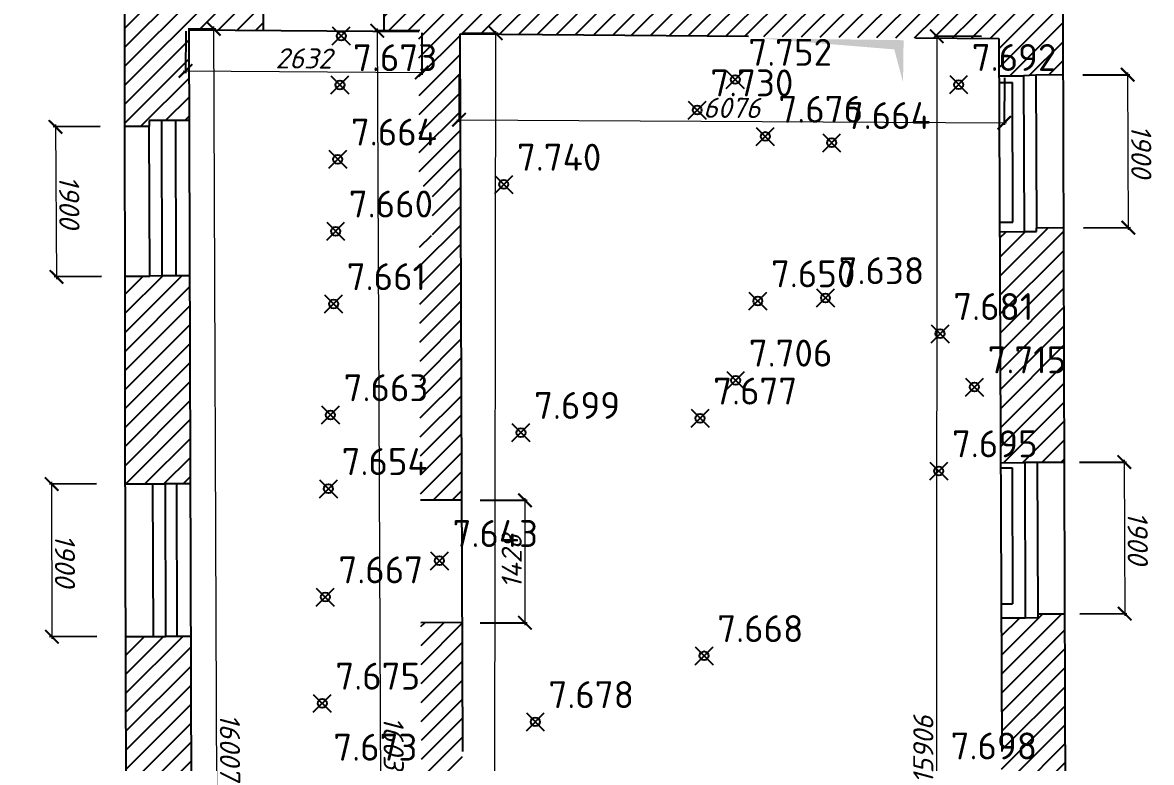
# Model space of a CAD drawing. Header units: millimetres. Extents: x 105 to 396, y -208 to 461.
# Drawn here: x 227.79 to 240.37, y 132.53 to 140.77 of the extents above; entities that cross this region are included whole.
import ezdxf

# ---------------------------------------------------------------- set-up
doc = ezdxf.new("R2010")
doc.units = ezdxf.units.MM
doc.header["$PDMODE"] = 35
doc.header["$PDSIZE"] = 0.1
for name, color, linetype in [('0_Point_Height', 2, 'Continuous'), ('0_Point_Point', 7, 'Continuous'), ('Контур', 7, 'Continuous'), ('Рама', 121, 'Continuous'), ('тх разм', 7, 'Continuous'), ('Штриховка', 252, 'Continuous')]:
    doc.layers.add(name, color=color, linetype=linetype)
doc.styles.add('Мой', font='isocpeui.ttf')
doc.styles.add('СПДС', font='isocpeur.ttf')
doc.dimstyles.new('Размер в модели', dxfattribs={"dimscale": 0.5, "dimtxt": 0.45, "dimasz": 0.3, "dimexe": 0.05, "dimexo": 0.05, "dimgap": 0.07, "dimtad": 1, "dimdec": 0, "dimlfac": 1000, "dimzin": 1, "dimdsep": 46, "dimtxsty": 'Мой', "dimblk": 'ARCHTICK', "dimcen": 0, "dimdle": 0.05, "dimclrd": 7, "dimclre": 7, "dimclrt": 7, "dimadec": 7, "dimazin": 0, "dimtfac": 1, "dimtdec": 0, "dimtmove": 0, "dimatfit": 3, "dimfxl": 1, "dimfxlon": 1, "dimtolj": 1, "dimtzin": 9, "dimlwd": 13, "dimlwe": -1, "dimarcsym": 1})

# ---------------------------------------------------------------- blocks, each defined once
blk = doc.blocks.new('_ArchTick')
at = {"color": 0, "linetype": 'ByBlock', "const_width": 0.15}
blk.add_lwpolyline([(-0.5, -0.5), (0.5, 0.5)], dxfattribs=at)
blk = doc.blocks.new('*D124')
at = {"layer": 'Defpoints', "color": 0, "ltscale": 0.03, "transparency": 16777216}
for p in [(239.083, 140.19), (239.09, 138.485), (240.113, 138.489)]:
    blk.add_point(p, dxfattribs=at)
at = {"layer": 'тх разм', "color": 7, "ltscale": 0.03, "transparency": 16777216}
for p, q in [((239.606, 140.192), (240.131, 140.194)), ((239.613, 138.487), (240.138, 138.489))]:
    blk.add_line(p, q, dxfattribs=at)
at = {"layer": 'тх разм', "color": 7, "lineweight": 13, "ltscale": 0.03, "transparency": 16777216}
blk.add_line((240.105, 140.219), (240.113, 138.464), dxfattribs=at)
at = {"layer": 'тх разм', "color": 7, "lineweight": 13, "ltscale": 0.03, "transparency": 16777216, "xscale": 0.15, "yscale": 0.15, "zscale": 0.15}
for p, rotation in [((240.106, 140.194), 90.24321894980643), ((240.113, 138.489), 270.2432189498064)]:
    blk.add_blockref('_ArchTick', p, dxfattribs=dict(at, rotation=rotation))
at = {"layer": 'тх разм', "color": 7, "ltscale": 0.03, "transparency": 16777216, "insert": (240.257, 139.342), "char_height": 0.225, "width": 642.85714, "attachment_point": 5, "rotation": 270.2432, "style": 'Мой'}
blk.add_mtext('\\A1;1900', dxfattribs=at)
blk = doc.blocks.new('*D335')
at = {"layer": 'Defpoints', "color": 0, "ltscale": 0.03, "transparency": 16777216}
for p in [(239.217, 135.873), (239.222, 134.183), (240.073, 134.186)]:
    blk.add_point(p, dxfattribs=at)
at = {"layer": 'тх разм', "color": 7, "ltscale": 0.03, "transparency": 16777216}
for p, q in [((239.568, 135.874), (240.093, 135.876)), ((239.573, 134.184), (240.098, 134.186))]:
    blk.add_line(p, q, dxfattribs=at)
at = {"layer": 'тх разм', "color": 7, "lineweight": 13, "ltscale": 0.03, "transparency": 16777216}
blk.add_line((240.068, 135.901), (240.073, 134.161), dxfattribs=at)
at = {"layer": 'тх разм', "color": 7, "lineweight": 13, "ltscale": 0.03, "transparency": 16777216, "xscale": 0.15, "yscale": 0.15, "zscale": 0.15}
for p, rotation in [((240.068, 135.876), 90.17258628740318), ((240.073, 134.186), 270.1725862874032)]:
    blk.add_blockref('_ArchTick', p, dxfattribs=dict(at, rotation=rotation))
at = {"layer": 'тх разм', "color": 7, "ltscale": 0.03, "transparency": 16777216, "insert": (240.218, 135.031), "char_height": 0.225, "width": 642.85714, "attachment_point": 5, "rotation": 270.1726, "style": 'Мой'}
blk.add_mtext('\\A1;1900', dxfattribs=at)
blk = doc.blocks.new('*D387')
at = {"layer": 'Defpoints', "color": 0, "ltscale": 0.03, "transparency": 16777216}
for p in [(238.736, 140.621), (237.973, 124.716), (238.73, 124.715)]:
    blk.add_point(p, dxfattribs=at)
at = {"layer": 'тх разм', "color": 7, "ltscale": 0.03, "transparency": 16777216}
for p, q in [((238.478, 140.621), (237.953, 140.622)), ((238.473, 124.715), (237.948, 124.716))]:
    blk.add_line(p, q, dxfattribs=at)
at = {"layer": 'тх разм', "color": 7, "lineweight": 13, "ltscale": 0.03, "transparency": 16777216}
blk.add_line((237.978, 140.647), (237.973, 124.691), dxfattribs=at)
at = {"layer": 'тх разм', "color": 7, "lineweight": 13, "ltscale": 0.03, "transparency": 16777216, "xscale": 0.15, "yscale": 0.15, "zscale": 0.15}
for p, rotation in [((237.978, 140.622), 89.98062289919272), ((237.973, 124.716), 269.9806228991927)]:
    blk.add_blockref('_ArchTick', p, dxfattribs=dict(at, rotation=rotation))
at = {"layer": 'тх разм', "color": 7, "ltscale": 0.03, "transparency": 16777216, "insert": (237.828, 132.669), "char_height": 0.225, "attachment_point": 5, "rotation": 89.9806, "style": 'Мой'}
blk.add_mtext('\\A1;15906', dxfattribs=at)
blk = doc.blocks.new('*D338')
at = {"layer": 'Defpoints', "color": 0, "ltscale": 0.03, "transparency": 16777216}
for p in [(229.195, 139.62), (228.168, 137.94), (229.207, 137.947)]:
    blk.add_point(p, dxfattribs=at)
at = {"layer": 'тх разм', "color": 7, "ltscale": 0.03, "transparency": 16777216}
for p, q in [((228.656, 139.616), (228.131, 139.612)), ((228.668, 137.944), (228.143, 137.94))]:
    blk.add_line(p, q, dxfattribs=at)
at = {"layer": 'тх разм', "color": 7, "lineweight": 13, "ltscale": 0.03, "transparency": 16777216}
blk.add_line((228.156, 139.638), (228.168, 137.915), dxfattribs=at)
at = {"layer": 'тх разм', "color": 7, "lineweight": 13, "ltscale": 0.03, "transparency": 16777216, "xscale": 0.15, "yscale": 0.15, "zscale": 0.15}
for p, rotation in [((228.156, 139.613), 90.40969923993991), ((228.168, 137.94), 270.4096992399399)]:
    blk.add_blockref('_ArchTick', p, dxfattribs=dict(at, rotation=rotation))
at = {"layer": 'тх разм', "color": 7, "ltscale": 0.03, "transparency": 16777216, "insert": (228.31, 138.777), "char_height": 0.225, "width": 642.85714, "attachment_point": 5, "rotation": 270.4097, "style": 'Мой'}
blk.add_mtext('\\A1;1900', dxfattribs=at)
blk = doc.blocks.new('*D339')
at = {"layer": 'Defpoints', "color": 0, "ltscale": 0.03, "transparency": 16777216}
for p in [(229.124, 135.633), (228.116, 133.929), (229.128, 133.931)]:
    blk.add_point(p, dxfattribs=at)
at = {"layer": 'тх разм', "color": 7, "ltscale": 0.03, "transparency": 16777216}
for p, q in [((228.613, 135.632), (228.088, 135.631)), ((228.616, 133.93), (228.091, 133.929))]:
    blk.add_line(p, q, dxfattribs=at)
at = {"layer": 'тх разм', "color": 7, "lineweight": 13, "ltscale": 0.03, "transparency": 16777216}
blk.add_line((228.113, 135.656), (228.116, 133.904), dxfattribs=at)
at = {"layer": 'тх разм', "color": 7, "lineweight": 13, "ltscale": 0.03, "transparency": 16777216, "xscale": 0.15, "yscale": 0.15, "zscale": 0.15}
for p, rotation in [((228.113, 135.631), 90.11079097482688), ((228.116, 133.929), 270.1107909748268)]:
    blk.add_blockref('_ArchTick', p, dxfattribs=dict(at, rotation=rotation))
at = {"layer": 'тх разм', "color": 7, "ltscale": 0.03, "transparency": 16777216, "insert": (228.262, 134.78), "char_height": 0.225, "width": 642.85714, "attachment_point": 5, "rotation": 270.1108, "style": 'Мой'}
blk.add_mtext('\\A1;1900', dxfattribs=at)
blk = doc.blocks.new('*D388')
at = {"layer": 'Defpoints', "color": 0, "ltscale": 0.03, "transparency": 16777216}
for p in [(229.609, 140.704), (232.241, 140.686), (232.238, 140.218)]:
    blk.add_point(p, dxfattribs=at)
at = {"layer": 'тх разм', "color": 7, "ltscale": 0.03, "transparency": 16777216}
for p, q in [((229.609, 140.679), (229.606, 140.211)), ((232.241, 140.661), (232.238, 140.193))]:
    blk.add_line(p, q, dxfattribs=at)
at = {"layer": 'тх разм', "color": 7, "lineweight": 13, "ltscale": 0.03, "transparency": 16777216}
blk.add_line((229.581, 140.236), (232.263, 140.218), dxfattribs=at)
at = {"layer": 'тх разм', "color": 7, "lineweight": 13, "ltscale": 0.03, "transparency": 16777216, "xscale": 0.15, "yscale": 0.15, "zscale": 0.15}
for p, rotation in [((229.606, 140.236), 179.6044808189731), ((232.238, 140.218), 359.6044808189732)]:
    blk.add_blockref('_ArchTick', p, dxfattribs=dict(at, rotation=rotation))
at = {"layer": 'тх разм', "color": 7, "ltscale": 0.03, "transparency": 16777216, "insert": (230.923, 140.375), "char_height": 0.225, "attachment_point": 5, "rotation": 359.6045, "style": 'Мой'}
blk.add_mtext('\\A1;2632', dxfattribs=at)
blk = doc.blocks.new('*D390')
at = {"layer": 'Defpoints', "color": 0, "ltscale": 0.03, "transparency": 16777216}
for p in [(232.241, 140.686), (231.814, 124.652), (232.313, 124.654)]:
    blk.add_point(p, dxfattribs=at)
at = {"layer": 'тх разм', "color": 7, "ltscale": 0.03, "transparency": 16777216}
for p, q in [((232.216, 140.686), (231.717, 140.684)), ((232.288, 124.654), (231.789, 124.652))]:
    blk.add_line(p, q, dxfattribs=at)
at = {"layer": 'тх разм', "color": 7, "lineweight": 13, "ltscale": 0.03, "transparency": 16777216}
blk.add_line((231.742, 140.709), (231.814, 124.627), dxfattribs=at)
at = {"layer": 'тх разм', "color": 7, "lineweight": 13, "ltscale": 0.03, "transparency": 16777216, "xscale": 0.15, "yscale": 0.15, "zscale": 0.15}
for p, rotation in [((231.742, 140.684), 90.256257457604), ((231.814, 124.652), 270.256257457604)]:
    blk.add_blockref('_ArchTick', p, dxfattribs=dict(at, rotation=rotation))
at = {"layer": 'тх разм', "color": 7, "ltscale": 0.03, "transparency": 16777216, "insert": (231.925, 132.669), "char_height": 0.225, "attachment_point": 5, "rotation": 270.2563, "style": 'Мой'}
blk.add_mtext('\\A1;16032', dxfattribs=at)
blk = doc.blocks.new('*D391')
at = {"layer": 'Defpoints', "color": 0, "ltscale": 0.03, "transparency": 16777216}
for p in [(229.61, 140.704), (229.92, 140.705), (229.673, 124.697)]:
    blk.add_point(p, dxfattribs=at)
at = {"layer": 'тх разм', "color": 7, "ltscale": 0.03, "transparency": 16777216}
for p, q in [((229.635, 140.704), (229.945, 140.706)), ((229.698, 124.697), (230.009, 124.699))]:
    blk.add_line(p, q, dxfattribs=at)
at = {"layer": 'тх разм', "color": 7, "lineweight": 13, "ltscale": 0.03, "transparency": 16777216}
blk.add_line((229.984, 124.674), (229.92, 140.73), dxfattribs=at)
at = {"layer": 'тх разм', "color": 7, "lineweight": 13, "ltscale": 0.03, "transparency": 16777216, "xscale": 0.15, "yscale": 0.15, "zscale": 0.15}
for p, rotation in [((229.92, 140.705), 90.22718322922294), ((229.984, 124.699), 270.227183229223)]:
    blk.add_blockref('_ArchTick', p, dxfattribs=dict(at, rotation=rotation))
at = {"layer": 'тх разм', "color": 7, "ltscale": 0.03, "transparency": 16777216, "insert": (230.101, 132.703), "char_height": 0.225, "attachment_point": 5, "rotation": 270.2272, "style": 'Мой'}
blk.add_mtext('\\A1;16007', dxfattribs=at)
blk = doc.blocks.new('*D397')
at = {"layer": 'Defpoints', "color": 0, "ltscale": 0.03, "transparency": 16777216}
for p in [(232.66, 140.655), (233.064, 140.655), (232.637, 124.688)]:
    blk.add_point(p, dxfattribs=at)
at = {"layer": 'тх разм', "color": 7, "ltscale": 0.03, "transparency": 16777216}
for p, q in [((232.685, 140.655), (233.089, 140.655)), ((232.662, 124.688), (233.066, 124.688))]:
    blk.add_line(p, q, dxfattribs=at)
at = {"layer": 'тх разм', "color": 7, "lineweight": 13, "ltscale": 0.03, "transparency": 16777216}
blk.add_line((233.041, 124.663), (233.064, 140.68), dxfattribs=at)
at = {"layer": 'тх разм', "color": 7, "lineweight": 13, "ltscale": 0.03, "transparency": 16777216, "xscale": 0.15, "yscale": 0.15, "zscale": 0.15}
for p, rotation in [((233.064, 140.655), 89.91958194496587), ((233.041, 124.688), 269.9195819449658)]:
    blk.add_blockref('_ArchTick', p, dxfattribs=dict(at, rotation=rotation))
at = {"layer": 'тх разм', "color": 7, "ltscale": 0.03, "transparency": 16777216, "insert": (232.902, 131.83), "char_height": 0.225, "attachment_point": 5, "rotation": 89.9196, "style": 'Мой'}
blk.add_mtext('\\A1;15967', dxfattribs=at)
blk = doc.blocks.new('*D398')
at = {"layer": 'Defpoints', "color": 0, "ltscale": 0.03, "transparency": 16777216}
for p in [(232.66, 140.655), (238.736, 140.621), (238.73, 139.658)]:
    blk.add_point(p, dxfattribs=at)
at = {"layer": 'тх разм', "color": 7, "ltscale": 0.03, "transparency": 16777216}
for p, q in [((232.657, 140.192), (232.654, 139.667)), ((238.733, 140.157), (238.73, 139.633))]:
    blk.add_line(p, q, dxfattribs=at)
at = {"layer": 'тх разм', "color": 7, "lineweight": 13, "ltscale": 0.03, "transparency": 16777216}
blk.add_line((232.629, 139.692), (238.755, 139.657), dxfattribs=at)
at = {"layer": 'тх разм', "color": 7, "lineweight": 13, "ltscale": 0.03, "transparency": 16777216, "xscale": 0.15, "yscale": 0.15, "zscale": 0.15}
for p, rotation in [((232.654, 139.692), 179.6776740450529), ((238.73, 139.658), 359.6776740450529)]:
    blk.add_blockref('_ArchTick', p, dxfattribs=dict(at, rotation=rotation))
at = {"layer": 'тх разм', "color": 7, "ltscale": 0.03, "transparency": 16777216, "insert": (235.693, 139.824), "char_height": 0.225, "attachment_point": 5, "rotation": 359.6777, "style": 'Мой'}
blk.add_mtext('\\A1;6076', dxfattribs=at)
blk = doc.blocks.new('*D165')
at = {"layer": 'Defpoints', "color": 0, "ltscale": 0.03, "transparency": 16777216}
for p in [(231.817, 141.888), (230.472, 140.688), (231.817, 140.689)]:
    blk.add_point(p, dxfattribs=at)
at = {"layer": 'тх разм', "color": 7, "ltscale": 0.03, "transparency": 16777216}
for p, q in [((230.472, 141.388), (230.472, 141.913)), ((231.817, 141.388), (231.817, 141.913))]:
    blk.add_line(p, q, dxfattribs=at)
at = {"layer": 'тх разм', "color": 7, "lineweight": 13, "ltscale": 0.03, "transparency": 16777216}
blk.add_line((230.447, 141.888), (231.842, 141.888), dxfattribs=at)
at = {"layer": 'тх разм', "color": 7, "lineweight": 13, "ltscale": 0.03, "transparency": 16777216, "xscale": 0.15, "yscale": 0.15, "zscale": 0.15, "rotation": 180}
blk.add_blockref('_ArchTick', (230.472, 141.888), dxfattribs=at)
at = {"layer": 'тх разм', "color": 7, "lineweight": 13, "ltscale": 0.03, "transparency": 16777216, "xscale": 0.15, "yscale": 0.15, "zscale": 0.15}
blk.add_blockref('_ArchTick', (231.817, 141.888), dxfattribs=at)
at = {"layer": 'тх разм', "color": 7, "ltscale": 0.03, "transparency": 16777216, "insert": (231.145, 142.036), "char_height": 0.225, "attachment_point": 5, "style": 'Мой'}
blk.add_mtext('\\A1;1401', dxfattribs=at)
blk = doc.blocks.new('*D400')
at = {"layer": 'Defpoints', "color": 0, "ltscale": 0.03, "transparency": 16777216}
for p in [(232.265, 135.45), (232.265, 134.084), (233.389, 134.084)]:
    blk.add_point(p, dxfattribs=at)
at = {"layer": 'тх разм', "color": 7, "ltscale": 0.03, "transparency": 16777216}
for p, q in [((232.889, 135.45), (233.414, 135.45)), ((232.889, 134.084), (233.414, 134.084))]:
    blk.add_line(p, q, dxfattribs=at)
at = {"layer": 'тх разм', "color": 7, "lineweight": 13, "ltscale": 0.03, "transparency": 16777216}
blk.add_line((233.389, 135.475), (233.389, 134.059), dxfattribs=at)
at = {"layer": 'тх разм', "color": 7, "lineweight": 13, "ltscale": 0.03, "transparency": 16777216, "xscale": 0.15, "yscale": 0.15, "zscale": 0.15}
for p, rotation in [((233.389, 135.45), 90), ((233.389, 134.084), 270)]:
    blk.add_blockref('_ArchTick', p, dxfattribs=dict(at, rotation=rotation))
at = {"layer": 'тх разм', "color": 7, "ltscale": 0.03, "transparency": 16777216, "insert": (233.241, 134.767), "char_height": 0.225, "attachment_point": 5, "rotation": 90, "style": 'Мой'}
blk.add_mtext('\\A1;1428', dxfattribs=at)
blk = doc.blocks.new('оо')
at = {"layer": 'Штриховка', "ltscale": 0.03}
h = blk.add_hatch(dxfattribs=at)
h.set_pattern_fill('_USER', color=256, scale=0.15, angle=45, pattern_type=0)
h.set_pattern_definition([(45, (-730.07147, -1523.20352), (-0.106066017, 0.106066017), [])])
h.paths.add_polyline_path([(239.404, 133.2256), (239.4012, 134.1799), (239.1087, 134.179), (239.1089, 134.1415), (238.9689, 134.1409), (238.6966, 134.1397), (238.703, 132.6484), (238.7009, 132.4994), (238.7039, 131.6408), (238.9865, 131.6418), (239.4111, 131.6436)])
h.paths.add_polyline_path([(192.7854, 116.8622), (192.6882, 116.8627), (192.4633, 116.8808), (192.1985, 116.8808), (192.1985, 116.3933), (192.7876, 116.3961)])
h.paths.add_polyline_path([(183.8492, 138.1624), (183.394, 138.1603), (183.4009, 133.9571), (183.3941, 133.8458), (183.3941, 133.0673), (183.3992, 132.8898), (183.405, 127.5534), (183.8708, 127.5534), (183.8715, 133.1585)])
h.paths.add_polyline_path([(177.3207, 133.8845), (177.0269, 133.8847), (176.8869, 133.8848), (176.8869, 133.9427), (176.6088, 133.943), (176.6073, 132.4189), (176.6039, 131.5441), (176.8866, 131.5429), (176.8866, 131.6021), (177.0266, 131.6022), (177.3204, 131.6025), (177.3191, 132.9128), (177.32, 133.051)])
h.paths.add_polyline_path([(217.5034, 112.887), (212.9544, 112.9068), (212.9524, 112.4478), (215.1911, 112.443), (215.3615, 112.4114), (216.5728, 112.4114), (216.7672, 112.4391), (217.5014, 112.4371)])
h.paths.add_polyline_path([(217.2457, 106.1328), (217.2456, 106.2728), (217.2466, 106.5764), (216.7557, 106.578), (216.6182, 106.5777), (216.1187, 106.5793), (216.1176, 106.2534), (216.1172, 106.1134), (216.0973, 106.1134), (216.0975, 105.805), (216.3924, 105.8052), (216.3925, 105.6692), (216.913, 105.6696), (216.9129, 105.8056), (217.2459, 105.8058)])
h.paths.add_polyline_path([(211.4827, 106.2769), (211.4823, 106.1369), (211.4958, 106.1369), (211.4948, 105.8085), (210.422, 105.8117), (210.423, 106.1371), (210.4232, 106.2771), (210.4235, 106.5958), (210.8454, 106.5953), (210.9864, 106.5952), (210.9864, 106.5958), (211.4837, 106.5942)])
h.paths.add_polyline_path([(211.4114, 112.9136), (210.4672, 112.9177), (210.4653, 112.4608), (210.8517, 112.4599), (210.9896, 112.452), (211.4094, 112.4511)])
h.paths.add_polyline_path([(200.1463, 106.6082), (199.8139, 106.6089), (199.6692, 106.6118), (199.1635, 106.6109), (199.1639, 106.3057), (199.1642, 106.1657), (199.1563, 106.1657), (199.156, 105.8315), (199.4238, 105.8313), (199.4237, 105.712), (199.939, 105.7115), (199.9391, 105.8308), (200.222, 105.8305), (200.2223, 106.1587), (200.1454, 106.1588), (200.1457, 106.2988)])
h.paths.add_polyline_path([(206.7125, 112.9301), (201.9453, 112.9362), (201.9447, 112.4713), (205.2499, 112.453), (205.3897, 112.4721), (208.9313, 112.4642), (208.9323, 112.9244), (207.9955, 112.9285), (207.3025, 112.9294), (207.3023, 112.7522), (206.7123, 112.753)])
h.paths.add_polyline_path([(205.8476, 106.6011), (205.3811, 106.6016), (205.2424, 106.5982), (204.8156, 106.5991), (204.815, 106.2897), (204.8147, 106.1497), (204.8144, 105.8262), (205.8467, 105.8253), (205.8472, 106.2966)])
h.paths.add_polyline_path([(200.4007, 112.9382), (193.5761, 112.947), (193.5755, 112.5059), (197.2532, 112.5065), (197.5, 112.5018), (199.6384, 112.5018), (199.7936, 112.4832), (200.3982, 112.4799)])
h.paths.add_polyline_path([(202.9986, 117.2804), (202.9986, 117.5847), (201.9027, 117.5847), (201.9027, 117.2828), (201.9779, 117.2826), (201.9774, 117.1426), (201.9765, 116.8296), (202.9955, 116.8265), (202.9965, 117.1404)])
h.paths.add_polyline_path([(200.2064, 117.148), (200.2068, 117.288), (200.2213, 117.288), (200.2213, 117.5848), (199.1388, 117.5848), (199.1388, 117.2989), (199.1597, 117.2989), (199.1592, 117.1589), (199.1583, 116.8383), (200.2054, 116.8351)])
h.paths.add_polyline_path([(197.3529, 117.3044), (197.3846, 117.3043), (197.3846, 117.5848), (194.5927, 117.5849), (194.5914, 117.8366), (194.2593, 117.8348), (194.2596, 117.8083), (194.1196, 117.8071), (194.0031, 117.8061), (194.0035, 117.7593), (193.8537, 117.758), (193.8615, 116.8562), (193.6286, 116.8575), (193.6261, 116.4), (194.3481, 116.4034), (194.3379, 116.8531), (197.3514, 116.8438), (197.3524, 117.1644)])
h.paths.add_polyline_path([(190.8882, 118.0903), (190.8758, 119.5941), (190.8745, 119.7681), (190.8745, 121.1573), (190.8789, 121.5362), (190.8881, 124.1511), (191.4675, 124.1484), (191.469, 124.4727), (191.4692, 124.6127), (191.4696, 124.903), (189.461, 124.9059), (189.4606, 124.6307), (189.6075, 124.6303), (189.6072, 124.4903), (189.6065, 124.1767), (190.4004, 124.1749), (190.4314, 116.8256), (190.0179, 116.8231), (190.0195, 116.5532), (189.5732, 116.5505), (189.5742, 116.3905), (190.7775, 116.4037), (190.7775, 116.2605), (191.1955, 116.2605), (191.1955, 116.3886), (191.3855, 116.3895), (191.3855, 116.8808), (190.914, 116.8808), (190.914, 117.8239)])
h.paths.add_polyline_path([(194.5541, 124.8985), (193.218, 124.9005), (193.2176, 124.6047), (193.217, 124.4647), (193.156, 124.465), (193.1545, 124.1407), (193.8013, 124.1377), (193.8308, 121.5132), (193.8227, 121.3387), (193.8457, 118.6753), (193.9956, 118.6766), (194.1121, 118.6776), (194.252, 118.6788), (194.2528, 118.5934), (194.5874, 118.5951)])
h.paths.add_polyline_path([(187.6473, 124.6347), (187.7908, 124.6344), (187.7912, 124.9084), (187.2137, 124.9092), (187.2077, 125.9046), (186.8972, 125.9027), (186.8973, 125.8694), (186.7573, 125.8691), (186.4783, 125.8684), (186.481, 124.784), (186.1138, 124.7851), (186.112, 124.1958), (186.3906, 124.1953), (186.4011, 119.2135), (186.563, 119.2138), (186.5639, 118.7778), (186.4985, 118.7777), (186.4992, 118.4547), (186.4027, 118.4545), (186.4067, 116.5333), (186.4086, 116.3557), (187.9038, 116.3721), (187.9027, 116.5403), (187.3499, 116.5369), (187.3483, 116.8068), (186.8542, 116.8038), (186.8526, 117.3304), (186.7015, 117.33), (186.6997, 117.909), (186.8508, 117.9094), (186.8319, 124.1829), (187.6463, 124.1811), (187.647, 124.4947)])
h.paths.add_polyline_path([(183.823, 121.0007), (183.3811, 120.9985), (183.4071, 116.1535), (183.5147, 116.1534), (183.5138, 115.3175), (183.6593, 115.3175), (183.6596, 116.1505), (183.8485, 116.1505), (183.8485, 116.3276), (183.8448, 116.5044)])
h.paths.add_polyline_path([(184.0699, 124.7912), (183.8705, 124.7918), (183.8707, 126.1754), (183.4065, 126.1754), (183.408, 124.7982), (178.5746, 124.8027), (177.3206, 124.8009), (177.3267, 125.5118), (177.3263, 125.9256), (177.0276, 125.9252), (176.8876, 125.9251), (176.8876, 125.9505), (176.5817, 125.9517), (176.577, 124.7704), (176.6982, 124.7699), (176.7001, 123.6128), (177.0084, 123.6133), (177.0082, 123.6711), (177.1482, 123.6716), (177.4743, 123.6726), (177.4727, 124.1986), (183.1307, 124.1944), (183.1933, 124.1839), (183.3608, 124.1839), (183.3608, 123.9068), (183.3658, 123.8498), (183.3739, 122.3541), (183.8164, 122.3563), (183.8075, 124.1996), (184.0681, 124.1992)])
h.paths.add_polyline_path([(177.4799, 121.8825), (177.1538, 121.8815), (177.0138, 121.881), (177.0137, 121.8914), (176.7029, 121.8909), (176.7046, 120.8097), (177.0372, 120.8102), (177.0371, 120.8341), (177.1771, 120.8346), (177.3062, 120.835), (177.306, 120.9161), (177.4829, 120.9167)])
h.paths.add_polyline_path([(177.486, 119.9145), (177.3091, 119.9139), (177.3087, 120.0209), (177.1796, 120.0205), (176.7059, 120.0197), (176.7068, 119.4445), (176.7098, 118.9485), (177.0425, 118.9505), (177.0423, 118.9851), (177.1823, 118.9859), (177.3108, 118.9866), (177.3103, 119.0817), (177.4894, 119.0827), (177.4875, 119.4335)])
h.paths.add_polyline_path([(177.5048, 116.2236), (177.3227, 116.2226), (177.3222, 116.3227), (177.1967, 116.322), (177.0567, 116.3211), (176.7257, 116.3191), (176.732, 115.2589), (177.0385, 115.2607), (177.0382, 115.3142), (177.1782, 115.3149), (177.5097, 115.3167)])
h.paths.add_polyline_path([(183.8515, 112.7788), (183.8515, 112.8995), (183.6585, 112.8995), (183.6588, 113.9215), (183.5124, 113.9215), (183.5113, 112.8961), (177.5224, 112.9665), (177.5195, 113.4938), (177.188, 113.492), (177.048, 113.4912), (177.0477, 113.5361), (176.7424, 113.5342), (176.7504, 112.2118), (177.1364, 112.2083), (177.1353, 112.0909), (177.6353, 112.0863), (177.6364, 112.2037), (182.9725, 112.1552), (182.977, 111.6837), (183.1097, 111.6849), (183.1121, 111.4318), (183.4419, 111.435), (183.4417, 111.4519), (183.5817, 111.4538), (183.6917, 111.4553), (183.6911, 111.4951), (183.8655, 111.4975), (183.8595, 111.931)])
h.paths.add_polyline_path([(183.8782, 110.5739), (183.7039, 110.5714), (183.703, 110.6364), (183.593, 110.6349), (183.4531, 110.6283), (183.1198, 110.6251), (183.1296, 109.6025), (183.4482, 109.6056), (183.4475, 109.6545), (183.5875, 109.6564), (183.8909, 109.6606)], flags=17)
h.paths.add_polyline_path([(183.903, 108.7792), (183.7412, 108.7769), (183.6027, 108.7899), (183.4595, 108.7879), (183.4593, 108.8013), (183.1373, 108.7982), (183.147, 107.7846), (183.4625, 107.7877), (183.4622, 107.8119), (183.6021, 107.8139), (183.7471, 107.8159), (183.7464, 107.8632), (183.9157, 107.8655)], flags=17)
h.paths.add_polyline_path([(183.9279, 106.9796), (183.7587, 106.9773), (183.6135, 106.9891), (183.4737, 106.9787), (183.1547, 106.9757), (183.1647, 105.9294), (183.4881, 105.9324), (183.4873, 105.9962), (183.6272, 105.9981), (183.7695, 106.0001), (183.7681, 106.0991), (183.9401, 106.1015)], flags=17)
h.paths.add_polyline_path([(187.1835, 129.9226), (186.8934, 129.9209), (186.8935, 129.8736), (186.7535, 129.8732), (186.4684, 129.8725), (186.474, 127.6084), (186.753, 127.6091), (186.893, 127.6041), (187.1974, 127.6059)])
h.paths.add_polyline_path([(187.1658, 133.9261), (186.8835, 133.9258), (186.8836, 133.8894), (186.7436, 133.889), (186.4585, 133.8883), (186.4641, 131.6334), (186.7492, 131.6341), (186.8892, 131.6345), (186.8893, 131.5987), (187.1733, 131.6004), (187.1673, 132.5988)])
h.paths.add_polyline_path([(187.1613, 137.7501), (187.1598, 137.9487), (186.8736, 137.9465), (186.8737, 137.9252), (186.7337, 137.9248), (186.4485, 137.9241), (186.4542, 135.6264), (186.7393, 135.6271), (186.8793, 135.6275), (186.8794, 135.604), (187.1638, 135.6043)])
h.paths.add_polyline_path([(187.1153, 143.6804), (187.1085, 147.6405), (185.6176, 147.6571), (185.6144, 147.3639), (185.6695, 147.3634), (185.6682, 147.2234), (185.6654, 146.9296), (186.3941, 146.9227), (186.4262, 141.2525), (186.4274, 141.0414), (186.0161, 141.0499), (185.4776, 141.0559), (185.4692, 140.5891), (186.442, 140.5716), (186.4442, 139.6764), (186.7293, 139.6771), (186.8693, 139.6775), (186.8694, 139.6461), (187.1466, 139.6482)])
h.paths.add_polyline_path([(184.1589, 147.3777), (184.2003, 147.3773), (184.2036, 147.6728), (182.8239, 147.6882), (182.6032, 147.6896), (182.6014, 147.3928), (182.6956, 147.3919), (182.6942, 147.2519), (182.6915, 146.9578), (184.1548, 146.944), (184.1576, 147.2377)])
h.paths.add_polyline_path([(181.1857, 147.4062), (181.2029, 147.4061), (181.2047, 147.6983), (179.6087, 147.7083), (179.6069, 147.4161), (179.6676, 147.4156), (179.6663, 147.2756), (179.6635, 146.9865), (181.1816, 146.9721), (181.1844, 147.2662)], flags=17)
h.paths.add_polyline_path([(178.1616, 147.4298), (178.1786, 147.4297), (178.1804, 147.7172), (176.6351, 147.7268), (176.6146, 140.1644), (176.6141, 139.6267), (176.8918, 139.6265), (176.8918, 139.6928), (177.0318, 139.6927), (177.3257, 139.6925), (177.3265, 140.6763), (183.1064, 140.6114), (183.3903, 140.6119), (183.3903, 140.405), (183.3918, 139.4984), (183.8432, 139.5004), (183.8382, 140.6184), (184.0798, 140.6141), (184.088, 141.0715), (178.9859, 141.1288), (178.8517, 141.1417), (177.3382, 141.1417), (177.3382, 141.532), (177.3273, 141.6607), (177.3332, 145.8535), (177.1879, 145.8537), (177.1895, 147.0088), (177.3348, 147.0086), (178.1576, 147.0008), (178.1603, 147.2898)])
h.paths.add_polyline_path([(177.3242, 137.9304), (177.0303, 137.9307), (176.8903, 137.9308), (176.8904, 138.0113), (176.6126, 138.0116), (176.6103, 135.584), (176.8883, 135.5838), (176.8884, 135.6369), (177.0284, 135.6367), (177.3222, 135.6365)])
h.paths.add_polyline_path([(177.3222, 129.8575), (177.0284, 129.8572), (176.8884, 129.857), (176.8883, 129.892), (176.5973, 129.8932), (176.5882, 127.5915), (176.8859, 127.5904), (176.8858, 127.6701), (177.0258, 127.6703), (177.3245, 127.6706)])
h.paths.add_polyline_path([(229.6775, 129.8775), (229.392, 129.8767), (228.9485, 129.8756), (228.9534, 127.6819), (229.2478, 127.6826), (229.3878, 127.684), (229.6837, 127.6849)])
h.paths.add_polyline_path([(229.6661, 133.9325), (229.3872, 133.9317), (228.9394, 133.9307), (228.9446, 131.6235), (229.3871, 131.6247), (229.6726, 131.6255)])
h.paths.add_polyline_path([(229.6547, 137.9526), (229.3469, 137.9517), (229.2069, 137.9475), (228.9326, 137.9472), (228.9341, 136.276), (228.9356, 135.6317), (229.3824, 135.6327), (229.6613, 135.6335)])
h.paths.add_polyline_path([(229.6358, 146.957), (230.4215, 146.9564), (230.4217, 147.306), (230.4218, 147.446), (230.4304, 147.446), (230.4318, 147.7636), (228.9236, 147.7704), (228.9311, 139.6186), (229.2022, 139.6188), (229.202, 139.6814), (229.342, 139.6818), (229.6499, 139.6826), (229.647, 140.6938), (230.4719, 140.688), (230.4751, 141.1446), (229.6522, 141.1541)])
h.paths.add_polyline_path([(233.4759, 147.75), (231.8741, 147.7572), (231.8727, 147.4449), (231.9037, 147.4449), (231.9036, 147.3049), (231.9034, 146.9553), (233.4605, 146.9541), (233.4607, 147.2812), (233.4608, 147.4212), (233.4744, 147.4212)])
h.paths.add_polyline_path([(236.5068, 147.7364), (234.874, 147.7437), (234.8725, 147.4202), (234.9268, 147.4201), (234.9267, 147.2801), (234.9265, 146.9531), (236.5045, 146.9519), (236.5048, 147.2784)])
h.paths.add_polyline_path([(239.3386, 147.7237), (237.9728, 147.7298), (237.9708, 147.2773), (237.9705, 146.9508), (238.6166, 146.9503), (238.6526, 141.3308), (238.6545, 141.0495), (238.247, 141.0542), (231.8203, 141.1289), (231.8171, 140.6785), (232.2058, 140.6758), (232.212, 138.9506), (232.3572, 138.9511), (232.3591, 138.4021), (232.2139, 138.4015), (232.2245, 135.45), (232.6854, 135.4516), (232.6662, 140.6491), (235.8796, 140.6214), (237.741, 140.6036), (238.6692, 140.5957), (238.671, 140.1793), (238.9432, 140.1805), (239.0832, 140.19), (239.383, 140.1909), (239.3813, 140.7616)])
h.paths.add_polyline_path([(239.3882, 138.4855), (239.0904, 138.4846), (239.0906, 138.4452), (238.9506, 138.4446), (238.6784, 138.4435), (238.6893, 135.8682), (238.9615, 135.8693), (239.3961, 135.8706)])
h.paths.add_polyline_path([(239.4185, 129.9736), (239.1324, 129.9723), (239.1328, 129.8481), (238.9928, 129.8476), (238.7103, 129.8466), (238.7182, 127.5984), (239.0096, 127.5994), (239.1496, 127.5999), (239.1498, 127.5557), (239.4292, 127.5569)])
h.paths.add_polyline_path([(177.4947, 118.1036), (177.3156, 118.1026), (177.315, 118.2015), (177.1865, 118.2008), (176.7143, 118.1979), (176.7208, 117.1229), (177.0523, 117.1249), (177.0522, 117.1581), (177.1922, 117.1589), (177.3176, 117.1596), (177.3171, 117.2566), (177.4992, 117.2576)])
h.paths.add_polyline_path([(230.1723, 116.8001), (229.797, 116.7938), (229.8204, 118.2675), (229.8294, 118.6855), (229.8383, 124.1388), (230.226, 124.1415), (230.2275, 124.7454), (229.692, 124.7467), (229.6888, 125.8825), (229.3929, 125.8817), (229.2529, 125.8814), (228.9574, 125.8807), (228.9597, 124.8958), (228.478, 124.8961), (228.4779, 124.5895), (228.5355, 124.5895), (228.5355, 124.4495), (228.5355, 124.1735), (229.3893, 124.1735), (229.3678, 117.9714), (229.5482, 117.9708), (229.5464, 117.4528), (229.366, 117.4535), (229.3651, 117.1683), (229.2415, 117.1687), (229.2579, 116.7844), (228.9448, 116.7807), (228.9479, 116.5142), (228.3721, 116.5073), (228.374, 116.3481), (230.1774, 116.3695)])
h.paths.add_polyline_path([(226.5305, 124.5895), (226.6131, 124.5895), (226.6132, 124.8972), (224.5531, 124.8983), (224.5529, 124.5736), (224.6059, 124.5737), (224.6062, 124.4337), (224.6067, 124.1352), (225.2943, 124.1364), (225.3326, 120.5101), (225.3376, 120.0075), (225.3574, 117.872), (225.3302, 117.675), (225.3302, 116.7676), (223.8994, 116.7676), (223.6781, 116.7349), (223.5524, 116.7379), (223.5548, 116.2903), (225.1875, 116.2989), (225.1875, 116.1695), (225.6125, 116.1695), (225.6125, 116.3152), (226.684, 116.328), (226.6821, 116.4873), (226.1613, 116.4811), (226.1581, 116.7475), (225.8345, 116.7437), (225.7725, 122.5133), (225.7446, 122.5164), (225.7323, 124.1735), (226.5305, 124.1735), (226.5305, 124.4495)])
h.paths.add_polyline_path([(222.9172, 124.4307), (222.9207, 124.5707), (222.9209, 124.8993), (221.5482, 124.9001), (221.6135, 118.5847), (221.9043, 118.5877), (222.0443, 118.5904), (222.2066, 118.591), (222.2063, 118.678), (222.3588, 118.6785), (222.3533, 120.3355), (222.3527, 120.5136), (222.3461, 122.4875), (222.1705, 122.4869), (222.1665, 123.663), (222.3421, 123.6636), (222.3406, 124.1311), (222.9177, 124.1322)])
h.paths.add_polyline_path([(222.3619, 117.7486), (222.0471, 117.7475), (221.9071, 117.7471), (221.907, 117.7805), (221.6219, 117.7775), (221.6244, 117.5337), (218.8029, 117.5442), (218.8018, 117.2398), (218.8516, 117.2397), (218.8513, 117.0997), (218.8505, 116.7811), (221.6133, 116.7745), (221.6117, 116.28), (222.7315, 116.2859), (222.729, 116.7576), (222.3652, 116.7662)])
h.paths.add_polyline_path([(217.0699, 117.5506), (215.9855, 117.5547), (215.9843, 117.2466), (216.0576, 117.2464), (216.0573, 117.1064), (216.0565, 116.7879), (217.0675, 116.7854), (217.0683, 117.104)])
h.paths.add_polyline_path([(214.2703, 117.1107), (214.2706, 117.2507), (214.2708, 117.2507), (214.2719, 117.561), (213.2055, 117.565), (213.2043, 117.2446), (213.2014, 117.1046), (213.2004, 116.7951), (213.7385, 116.7935), (214.2695, 116.7922)])
h.paths.add_polyline_path([(211.4426, 117.5715), (210.3612, 117.5755), (210.3601, 117.2588), (210.4009, 117.2587), (210.4004, 117.1187), (210.3995, 116.8037), (211.4174, 116.8006), (211.4184, 117.1101), (211.4188, 117.2501)])
h.paths.add_polyline_path([(208.6314, 117.2641), (208.6325, 117.5819), (207.9203, 117.5846), (207.5452, 117.5846), (207.5452, 117.2672), (207.5928, 117.2671), (207.5924, 117.1271), (207.5914, 116.8124), (208.6276, 116.8092), (208.6285, 117.1241)])
h.paths.add_polyline_path([(205.7945, 117.1326), (205.7923, 117.2726), (205.7923, 117.5846), (204.736, 117.5846), (204.736, 117.275), (204.7889, 117.2749), (204.7885, 117.1349), (204.7875, 116.821), (205.7935, 116.8179)])
h.paths.add_polyline_path([(214.3245, 106.5851), (213.2686, 106.5885), (213.2676, 106.2712), (213.2671, 106.1312), (213.2607, 105.8033), (213.3639, 105.803), (214.3488, 105.8037), (214.3486, 106.119), (214.323, 106.1191), (214.3235, 106.2591)])
h.paths.add_polyline_path([(208.6467, 106.5978), (207.6435, 106.599), (207.6432, 106.2945), (207.6426, 105.8236), (207.8586, 105.8234), (207.8582, 105.695), (208.3915, 105.6934), (208.3919, 105.8177), (208.6452, 105.8169), (208.6461, 106.1392), (208.6463, 106.2792)])
h.paths.add_polyline_path([(219.9875, 106.2661), (219.9885, 106.5673), (218.9167, 106.5708), (218.9157, 106.2672), (218.9378, 106.1272), (218.938, 105.8071), (219.9878, 105.8078)])
h.paths.add_polyline_path([(222.7555, 106.2634), (222.8045, 106.2632), (222.8055, 106.558), (221.6586, 106.5618), (221.6576, 106.2605), (221.6579, 105.8091), (222.7552, 105.8099), (222.755, 106.1234)], flags=17)
h.paths.add_polyline_path([(225.5873, 112.1825), (225.7995, 112.1825), (225.7995, 112.5335), (225.582, 112.5335), (225.5861, 112.9758), (225.1485, 112.9853), (225.1485, 112.8537), (219.0414, 112.8803), (219.0394, 112.4327), (223.9552, 112.4188), (225.1107, 112.4112), (225.1107, 112.0292), (225.144, 111.9177), (225.1996, 106.55), (224.4886, 106.5524), (224.4876, 106.2576), (224.5245, 106.2575), (224.5241, 106.1175), (224.5243, 105.8112), (224.7864, 105.8113), (224.7865, 105.6772), (224.9112, 105.6793), (224.9278, 104.7136), (224.7951, 104.7113), (224.804, 104.1882), (224.9367, 104.1905), (224.9431, 103.8177), (226.8824, 103.8042), (226.8817, 103.6984), (227.0251, 103.6974), (227.0258, 103.8033), (231.1097, 103.7749), (231.1092, 103.6995), (231.2442, 103.6986), (231.2447, 103.774), (233.2191, 103.7603), (233.2171, 104.1275), (233.3619, 104.1283), (233.3589, 104.6704), (233.2141, 104.6696), (233.2125, 104.9738), (232.7755, 104.9715), (232.6339, 104.9705), (232.634, 104.9536), (232.4558, 104.9524), (232.4589, 104.5074), (227.7045, 104.5316), (227.7039, 104.4166), (226.1729, 104.4244), (226.1735, 104.5394), (225.6455, 104.5421)])
h.paths.add_polyline_path([(225.6047, 112.2625), (225.6047, 112.4782), (225.7552, 112.4782), (225.7552, 112.2625)], flags=16)
h.paths.add_polyline_path([(233.2024, 106.8259), (232.8991, 106.8242), (232.8993, 106.7964), (232.7593, 106.7955), (232.6144, 106.7945), (232.6144, 106.7843), (232.4434, 106.7832), (232.45, 105.8195), (232.6281, 105.8207), (232.7698, 105.8058), (232.9098, 105.8025), (233.2079, 105.8041)], flags=17)
h.paths.add_polyline_path([(233.1923, 108.6594), (232.8745, 108.6576), (232.8747, 108.6225), (232.7347, 108.6216), (232.4309, 108.6195), (232.4376, 107.6316), (232.7536, 107.6338), (233.1979, 107.6362)], flags=17)
h.paths.add_polyline_path([(233.1824, 110.4882), (232.7128, 110.4856), (232.5869, 110.4848), (232.5876, 110.3897), (232.4189, 110.3886), (232.4247, 109.5315), (232.5958, 109.5327), (232.7288, 109.5026), (232.8688, 109.5036), (232.8691, 109.4484), (233.188, 109.4502)], flags=17)
h.paths.add_polyline_path([(239.4804, 113.3814), (239.0359, 113.3799), (238.7187, 113.3775), (238.7221, 112.9145), (232.9152, 112.8777), (232.9022, 113.8139), (232.7359, 113.8114), (232.7499, 112.8811), (232.3968, 112.8846), (232.4051, 112.642), (232.4045, 112.5103), (232.4125, 111.3393), (232.5811, 111.3404), (232.7071, 111.3284), (233.1778, 111.3309), (233.1766, 111.5516), (233.2972, 111.5523), (233.2944, 112.0759), (233.1737, 112.0752), (233.1733, 112.1517), (238.6035, 112.1832), (238.6043, 112.0459), (239.1293, 112.0489), (239.1285, 112.1862), (239.4845, 112.1883)])
h.paths.add_polyline_path([(239.4707, 116.2086), (239.158, 116.2075), (239.1582, 116.179), (239.0182, 116.178), (238.9186, 116.1772), (238.9191, 116.1116), (238.698, 116.1099), (238.7051, 115.1766), (239.0223, 115.179), (239.1623, 115.18), (239.1628, 115.1243), (239.4744, 115.1254)])
h.paths.add_polyline_path([(239.4645, 118.0326), (239.1523, 118.0316), (239.1526, 117.986), (239.0126, 117.9849), (238.905, 117.9841), (238.9055, 117.9161), (238.6844, 117.9145), (238.6908, 117.0638), (238.9119, 117.0654), (238.9124, 116.9998), (239.012, 117.0005), (239.152, 117.0016), (239.1522, 116.9728), (239.4681, 116.9739)])
h.paths.add_polyline_path([(239.4582, 119.8809), (239.1162, 119.8797), (239.1163, 119.8479), (238.9763, 119.8474), (238.675, 119.8463), (238.6745, 119.2165), (238.6767, 118.9332), (238.8978, 118.9349), (238.8984, 118.8554), (239.006, 118.8563), (239.4617, 118.8578)])
h.paths.add_polyline_path([(239.4517, 121.7809), (239.1425, 121.7798), (239.1425, 121.7331), (239.0025, 121.7332), (238.6764, 121.7335), (238.6756, 120.7076), (238.9734, 120.7086), (239.1134, 120.709), (239.1135, 120.6867), (239.4554, 120.6879)])
h.paths.add_polyline_path([(239.4409, 124.9196), (239.4364, 125.9387), (239.1555, 125.9374), (239.1557, 125.8552), (239.0157, 125.8547), (238.7243, 125.8536), (238.7283, 124.7331), (232.7009, 124.7421), (232.6991, 126.1617), (232.2578, 126.1602), (232.2629, 124.7402), (232.1002, 124.7406), (232.1044, 124.1547), (232.4418, 124.157), (232.441, 124.0046), (232.891, 124.0023), (232.8911, 124.0272), (232.8915, 124.1439), (233.0816, 124.1436), (235.969, 124.1394), (236.1486, 124.181), (238.6589, 124.181), (238.6589, 123.7305), (238.6777, 123.5435), (238.6777, 123.5405), (239.0038, 123.5403), (239.1438, 123.5348), (239.4457, 123.5358)])
h.paths.add_polyline_path([(232.8868, 122.6835), (232.4341, 122.6858), (232.4133, 118.709), (232.4232, 118.2955), (232.4318, 116.8383), (231.8761, 116.8289), (231.8813, 116.3897), (232.697, 116.3994), (232.7156, 115.1623), (232.8833, 115.1648), (232.8711, 116.0375), (232.8669, 116.4335)])
h.paths.add_polyline_path([(191.5327, 104.2984), (191.6565, 104.2975), (191.6602, 104.8072), (191.5364, 104.8081), (191.5439, 105.8401), (191.7596, 105.8398), (191.76, 106.162), (191.7579, 106.302), (191.7575, 106.5991), (191.2528, 106.5982), (191.2241, 112.5054), (192.0415, 112.5056), (192.0421, 112.9489), (191.2275, 112.95), (191.2275, 113.0609), (190.8007, 113.0565), (190.7771, 111.3715), (190.7801, 111.0225), (190.79, 104.6755), (190.4405, 104.6753), (190.4406, 104.5603), (189.5676, 104.5598), (189.5675, 104.6748), (183.9598, 104.6714), (183.9538, 105.1085), (183.7818, 105.1061), (183.6393, 105.1244), (183.4993, 105.1225), (183.4993, 105.1265), (183.1724, 105.1233), (183.1754, 104.815), (183.057, 104.8139), (183.0619, 104.3032), (183.1803, 104.3043), (183.1839, 103.9288), (185.204, 103.9293), (185.204, 103.8152), (185.3377, 103.8152), (185.3377, 103.9293), (189.3992, 103.9302), (189.3992, 103.8118), (189.5345, 103.8118), (189.5345, 103.9302), (191.53, 103.9307)])
h.paths.add_polyline_path([(190.8224, 112.9461), (190.8248, 113.0196), (191.185, 113.0224), (191.185, 112.9461)], flags=16)
h.paths.add_polyline_path([(194.574, 106.3065), (194.5735, 106.6036), (193.5445, 106.6019), (193.545, 106.3049), (193.5452, 106.1649), (193.5302, 106.1648), (193.5298, 105.8377), (194.5577, 105.8365), (194.5581, 106.1665)])
h.paths.add_polyline_path([(197.3945, 106.6081), (196.3504, 106.6064), (196.3509, 106.3094), (196.3511, 106.1694), (196.3315, 106.1693), (196.3311, 105.8343), (196.9408, 105.8336), (197.3946, 105.8332), (197.3949, 106.1629), (197.3953, 106.1629), (197.395, 106.3029)])
h.paths.add_polyline_path([(203.0286, 106.1349), (203.0283, 105.8279), (202.0008, 105.8289), (202.0011, 106.1552), (202.001, 106.1552), (202.0012, 106.2952), (202.0018, 106.6046), (203.0295, 106.6026), (203.0289, 106.2932)])
h.paths.add_polyline_path([(232.2294, 134.084), (232.6905, 134.0857), (232.6973, 127.5002), (232.253, 127.4997)])
at = {"layer": 'Контур', "ltscale": 15}
for p, q in [((228.9341, 136.276), (228.9236, 147.7704)), ((239.3386, 147.7237), (239.3813, 140.7616)), ((230.4751, 141.1446), (230.4719, 140.688)), ((231.8203, 141.1289), (231.8171, 140.6785)), ((229.692, 124.7467), (229.647, 140.6938)), ((229.647, 140.6938), (232.2058, 140.6758)), ((239.3813, 140.7616), (239.404, 133.2256)), ((232.6958, 132.6505), (232.6662, 140.6491)), ((232.6662, 140.6491), (235.8796, 140.6214)), ((237.741, 140.6036), (238.6692, 140.5957)), ((238.6692, 140.5957), (238.703, 132.6484)), ((238.671, 140.1793), (238.9432, 140.1805)), ((239.0832, 140.19), (238.9432, 140.1805)), ((239.383, 140.1909), (239.0832, 140.19)), ((238.6713, 140.1059), (238.8204, 140.1066)), ((238.8271, 138.549), (238.8204, 140.1066)), ((229.342, 139.6818), (229.202, 139.6814)), ((229.202, 139.6814), (229.2022, 139.6188)), ((229.6499, 139.6826), (229.342, 139.6818)), ((229.5011, 137.9521), (229.4962, 139.6822)), ((228.9311, 139.6186), (229.2022, 139.6188)), ((238.6779, 138.5484), (238.8271, 138.549)), ((238.6784, 138.4435), (238.9506, 138.4446)), ((238.9506, 138.4446), (239.0906, 138.4452)), ((239.3882, 138.4855), (239.0904, 138.4846)), ((239.0906, 138.4452), (239.0904, 138.4846)), ((228.9326, 137.9472), (229.2069, 137.9475)), ((229.3469, 137.9517), (229.2069, 137.9475)), ((229.6547, 137.9526), (229.3469, 137.9517)), ((228.9597, 124.8958), (228.9341, 136.276)), ((238.6893, 135.8682), (238.9615, 135.8693)), ((238.6895, 135.8109), (238.8171, 135.8115)), ((238.8171, 135.8115), (238.8236, 134.2951)), ((239.3961, 135.8706), (238.9615, 135.8693)), ((228.9356, 135.6317), (229.3824, 135.6327)), ((229.6613, 135.6335), (229.3824, 135.6327)), ((229.5139, 133.9321), (229.5091, 135.633)), ((232.6854, 135.4516), (232.2245, 135.45)), ((238.696, 134.2945), (238.8236, 134.2951)), ((238.6966, 134.1397), (238.9689, 134.1409)), ((238.9689, 134.1409), (239.1089, 134.1415)), ((239.4012, 134.1799), (239.1087, 134.179)), ((239.1089, 134.1415), (239.1087, 134.179)), ((232.6905, 134.0857), (232.2294, 134.084)), ((228.9394, 133.9307), (229.3872, 133.9317)), ((229.6661, 133.9325), (229.3872, 133.9317)), ((239.404, 133.2256), (239.4409, 124.9196))]:
    blk.add_line(p, q, dxfattribs=at)
at = {"layer": 'Рама', "color": 1, "ltscale": 0.03}
for p, q in [((238.9432, 140.1805), (238.9506, 138.4446)), ((239.0832, 140.19), (239.0904, 138.4846)), ((229.3469, 137.9517), (229.342, 139.6818)), ((229.2069, 137.9475), (229.2022, 139.6188)), ((238.9689, 134.1409), (238.9615, 135.8693)), ((239.1087, 134.179), (239.1015, 135.8697)), ((229.2472, 133.9314), (229.2424, 135.6324)), ((229.3872, 133.9317), (229.3824, 135.6327))]:
    blk.add_line(p, q, dxfattribs=at)
at = {"layer": 'Штриховка'}
blk.add_solid([(235.9835, 140.6001), (237.6085, 140.5781), (237.5043, 140.4757), (237.6022, 140.1099)], dxfattribs=at)
at = {"layer": 'тх разм', "ltscale": 0.03}
for p1, p2, distance, picture, middle in [((239.0832, 140.19), (239.0904, 138.4846), 1.0224, '*D124', (240.2567, 139.3423)), ((229.195, 139.62), (229.2069, 137.9475), -1.0386, '*D338', (228.3098, 138.7773)), ((239.2165, 135.873), (239.2216, 134.1832), 0.8517, '*D335', (240.2183, 135.0311)), ((229.1245, 135.633), (229.1278, 133.9312), -1.0115, '*D339', (228.2621, 134.7804))]:
    dim = blk.add_aligned_dim(p1=p1, p2=p2, distance=distance, text='1900', dimstyle='Размер в модели', dxfattribs=at)
    dim.commit()
    dim.dimension.update_dxf_attribs({"geometry": picture, "text_midpoint": middle})
dim = blk.add_linear_dim(base=(231.8172, 141.8884), p1=(230.4719, 140.688), p2=(231.8172, 140.689), text='1401', dimstyle='Размер в модели', dxfattribs=at)
dim.commit()
dim.dimension.update_dxf_attribs({"geometry": '*D165', "text_midpoint": (231.1445, 141.8884), "dimtype": 128})
for p1, p2, distance, picture, middle in [((229.6731, 124.6974), (229.6097, 140.7042), -0.3106, '*D391', (230.101, 132.7026)), ((232.2414, 140.6861), (232.3131, 124.6542), -0.4994, '*D390', (231.9254, 132.6686))]:
    dim = blk.add_aligned_dim(p1=p1, p2=p2, distance=distance, dimstyle='Размер в модели', dxfattribs=at)
    dim.commit()
    dim.dimension.update_dxf_attribs({"geometry": picture, "text_midpoint": middle})
for base, p1, p2, angle, picture, middle in [((232.2382, 140.218), (229.6095, 140.7042), (232.2414, 140.6861), 359.60448, '*D388', (230.9222, 140.2271)), ((238.7301, 139.6575), (232.6596, 140.6554), (238.7355, 140.6213), 359.67767, '*D398', (235.6921, 139.6746)), ((233.0638, 140.6549), (232.6372, 124.6885), (232.6596, 140.6554), 89.91958, '*D397', (233.0514, 131.83)), ((237.9731, 124.7155), (238.7355, 140.6213), (238.7301, 124.7153), 269.98062, '*D387', (237.9758, 132.6685))]:
    dim = blk.add_linear_dim(base=base, p1=p1, p2=p2, angle=angle, dimstyle='Размер в модели', dxfattribs=at)
    dim.commit()
    dim.dimension.update_dxf_attribs({"geometry": picture, "text_midpoint": middle, "dimtype": 161})
dim = blk.add_linear_dim(base=(233.3886, 134.0841), p1=(232.2648, 135.4501), p2=(232.2648, 134.0841), angle=90, text='1428', dimstyle='Размер в модели', dxfattribs=at)
dim.commit()
dim.dimension.update_dxf_attribs({"geometry": '*D400', "text_midpoint": (233.2411, 134.7671)})

msp = doc.modelspace()

# ---------------------------------------------------------------- linework, layer by layer
at = {"layer": '0_Point_Point'}
for p in [(231.341, 140.626, 7.699), (231.326, 140.08, 7.673), (235.732, 140.14, 7.752), (238.222, 140.083, 7.692), (235.308, 139.799, 7.73), (236.067, 139.505, 7.676), (236.807, 139.435, 7.664), (231.302, 139.251, 7.664), (233.153, 138.971, 7.74), (231.279, 138.449, 7.66), (235.984, 137.671, 7.65), (236.738, 137.706, 7.638), (231.256, 137.639, 7.661), (238.015, 137.306, 7.681), (235.737, 136.787, 7.706), (238.398, 136.712, 7.715), (231.221, 136.401, 7.663), (235.34, 136.364, 7.677), (233.344, 136.204, 7.699), (238.001, 135.776, 7.695), (231.198, 135.578, 7.654), (232.435, 134.776, 7.643), (231.163, 134.371, 7.667), (235.385, 133.716, 7.668), (231.129, 133.186, 7.675), (233.504, 132.98, 7.678)]:
    msp.add_point(p, dxfattribs=at)

# ---------------------------------------------------------------- block references
msp.add_blockref('оо', (0, 0))

# ---------------------------------------------------------------- texts
at = {"layer": '0_Point_Height', "color": 5, "style": 'СПДС'}
for s, p in [('7.673', (231.473, 140.233, 7.673)), ('7.752', (235.879, 140.293, 7.752)), ('7.692', (238.369, 140.236, 7.692)), ('7.730', (235.455, 139.952, 7.73)), ('7.676', (236.214, 139.658, 7.676)), ('7.664', (236.954, 139.588, 7.664)), ('7.664', (231.449, 139.404, 7.664)), ('7.740', (233.3, 139.124, 7.74)), ('7.660', (231.426, 138.602, 7.66)), ('7.638', (236.885, 137.859, 7.638)), ('7.661', (231.403, 137.792, 7.661)), ('7.650', (236.131, 137.824, 7.65)), ('7.681', (238.162, 137.459, 7.681)), ('7.706', (235.884, 136.94, 7.706)), ('7.715', (238.545, 136.865, 7.715)), ('7.663', (231.368, 136.554, 7.663)), ('7.677', (235.487, 136.517, 7.677)), ('7.699', (233.491, 136.357, 7.699)), ('7.695', (238.148, 135.929, 7.695)), ('7.654', (231.345, 135.731, 7.654)), ('7.643', (232.582, 134.929, 7.643)), ('7.667', (231.31, 134.524, 7.667)), ('7.668', (235.532, 133.869, 7.668)), ('7.675', (231.276, 133.339, 7.675)), ('7.678', (233.651, 133.133, 7.678)), ('7.698', (238.133, 132.561, 7.698)), ('7.673', (231.253, 132.547, 7.673))]:
    msp.add_text(s, height=0.3, dxfattribs=at).set_placement(p)

doc.saveas('drawing.dxf')
